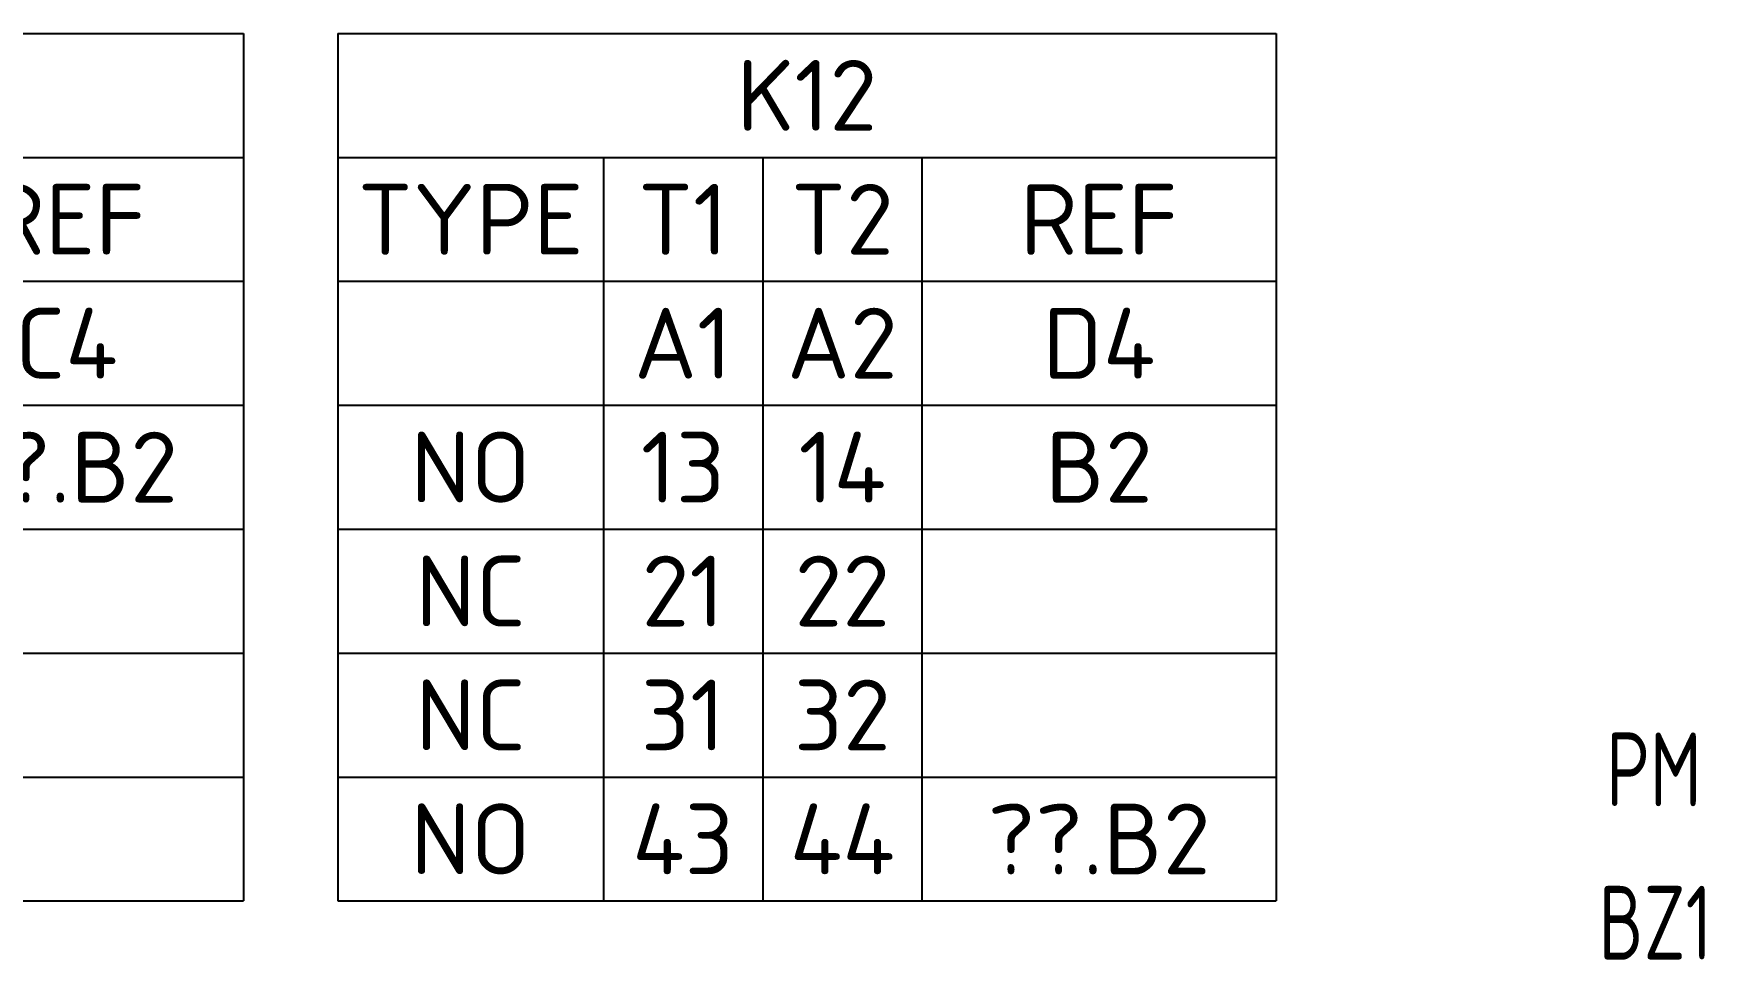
# Model space of a CAD drawing. Header units: millimetres. Extents: x 0 to 556, y 1 to 306.
# Drawn here: x 169.7 to 226.3, y 71.1 to 102.5 of the extents above; entities that cross this region are included whole.
import ezdxf
from ezdxf.enums import TextEntityAlignment as Align

# ---------------------------------------------------------------- set-up
doc = ezdxf.new("R2010")
doc.units = ezdxf.units.MM
doc.layers.add('WIREFIXED', color=7, linetype='Continuous')
doc.layers.add('XREF', color=7, linetype='Continuous')
doc.styles.add('WD_IEC', font='ISOCP2.shx', dxfattribs={"width": 1.1, "height": 2.4, "bigfont": 'whgtxt.shx'})

# ---------------------------------------------------------------- blocks, each defined once
blk = doc.blocks.new('WD_WNH')
at = {"linetype": 'Continuous', "style": 'WD_IEC', "width": 0.8}
blk.add_attdef('WIRENO', text='', height=2.5, dxfattribs=at).set_placement((0, 0.75), align=Align.CENTER)
at = {"style": 'WD_IEC', "flags": 1}
for tag, p in [('W02USER', (0, 1.125)), ('W01USER', (0, 1.25)), ('W04USER', (0, 0.875)), ('W05USER', (0, 0.75)), ('W03USER', (0, 1)), ('W06USER', (0, 0.625)), ('W07USER', (0, 0.5)), ('W08USER', (0, 0.375)), ('W09USER', (0, 0.25)), ('W10USER', (0, 0.125))]:
    blk.add_attdef(tag, text='', height=0.08, dxfattribs=at).set_placement(p, align=Align.CENTER)
blk = doc.blocks.new('*T25')
at = {"layer": 'XREF', "color": 0, "linetype": 'ByBlock', "lineweight": -2}
for p, q in [((0, 0), (31.8, 0)), ((0, 0), (0, -29.4)), ((31.8, 0), (31.8, -29.4)), ((0, -4.2), (31.8, -4.2)), ((9, -4.2), (9, -29.4)), ((14.4, -4.2), (14.4, -29.4)), ((19.8, -4.2), (19.8, -29.4)), ((0, -8.4), (31.8, -8.4)), ((0, -12.6), (31.8, -12.6)), ((0, -16.8), (31.8, -16.8)), ((0, -21), (31.8, -21)), ((0, -25.2), (31.8, -25.2)), ((0, -29.4), (31.8, -29.4))]:
    blk.add_line(p, q, dxfattribs=at)
at = {"layer": 'XREF', "color": 0, "linetype": 'Continuous', "char_height": 2.4, "attachment_point": 5, "style": 'WD_IEC'}
for s, insert, width in [('K12', (15.9, -2.1), 30.8), ('TYPE', (4.5, -6.3), 8), ('T1', (11.7, -6.3), 4.4), ('T2', (17.1, -6.3), 4.4), ('REF', (25.8, -6.3), 11), ('A1', (11.7, -10.5), 4.4), ('A2', (17.1, -10.5), 4.4), ('D4', (25.8, -10.5), 11), ('NO', (4.5, -14.7), 8), ('13', (11.7, -14.7), 4.4), ('14', (17.1, -14.7), 4.4), ('B2', (25.8, -14.7), 11), ('NC', (4.5, -18.9), 8), ('21', (11.7, -18.9), 4.4), ('22', (17.1, -18.9), 4.4), ('NC', (4.5, -23.1), 8), ('31', (11.7, -23.1), 4.4), ('32', (17.1, -23.1), 4.4), ('NO', (4.5, -27.3), 8), ('43', (11.7, -27.3), 4.4), ('44', (17.1, -27.3), 4.4), ('??.B2', (25.8, -27.3), 11)]:
    blk.add_mtext(s, dxfattribs=dict(at, insert=insert, width=width))
blk = doc.blocks.new('*T26')
at = {"layer": 'XREF', "color": 0, "linetype": 'ByBlock', "lineweight": -2}
for p, q in [((0, 0), (31.8, 0)), ((0, 0), (0, -29.4)), ((31.8, 0), (31.8, -29.4)), ((0, -4.2), (31.8, -4.2)), ((9, -4.2), (9, -29.4)), ((14.4, -4.2), (14.4, -29.4)), ((19.8, -4.2), (19.8, -29.4)), ((0, -8.4), (31.8, -8.4)), ((0, -12.6), (31.8, -12.6)), ((0, -16.8), (31.8, -16.8)), ((0, -21), (31.8, -21)), ((0, -25.2), (31.8, -25.2)), ((0, -29.4), (31.8, -29.4))]:
    blk.add_line(p, q, dxfattribs=at)
at = {"layer": 'XREF', "color": 0, "linetype": 'Continuous', "char_height": 2.4, "attachment_point": 5, "style": 'WD_IEC'}
for s, insert, width in [('K11', (15.9, -2.1), 30.8), ('TYPE', (4.5, -6.3), 8), ('T1', (11.7, -6.3), 4.4), ('T2', (17.1, -6.3), 4.4), ('REF', (25.8, -6.3), 11), ('P', (4.5, -10.5), 8), ('A1', (11.7, -10.5), 4.4), ('A2', (17.1, -10.5), 4.4), ('C4', (25.8, -10.5), 11), ('NO', (4.5, -14.7), 8), ('13', (11.7, -14.7), 4.4), ('14', (17.1, -14.7), 4.4), ('??.B2', (25.8, -14.7), 11), ('NC', (4.5, -18.9), 8), ('21', (11.7, -18.9), 4.4), ('22', (17.1, -18.9), 4.4), ('NC', (4.5, -23.1), 8), ('31', (11.7, -23.1), 4.4), ('32', (17.1, -23.1), 4.4), ('NO', (4.5, -27.3), 8), ('43', (11.7, -27.3), 4.4), ('44', (17.1, -27.3), 4.4)]:
    blk.add_mtext(s, dxfattribs=dict(at, insert=insert, width=width))

msp = doc.modelspace()

# ---------------------------------------------------------------- block references
for name, p in [('*T26', (145, 102.5)), ('*T25', (180, 102.5))]:
    msp.add_blockref(name, p)
at = {"layer": 'WIREFIXED', "linetype": 'Continuous'}
ref = msp.add_blockref('WD_WNH', (232.5, 77.5), dxfattribs=at)
ref.add_attrib('WIRENOF', 'PM', dxfattribs={"linetype": 'Continuous', "height": 2.5, "style": 'WD_IEC', "width": 0.8}).set_placement((224.606, 76.31), align=Align.CENTER)
ref = msp.add_blockref('WD_WNH', (232.5, 72.5), dxfattribs=at)
ref.add_attrib('WIRENOF', 'BZ1', dxfattribs={"linetype": 'Continuous', "height": 2.5, "style": 'WD_IEC', "width": 0.8}).set_placement((224.656, 71.113), align=Align.CENTER)

doc.saveas('drawing.dxf')
